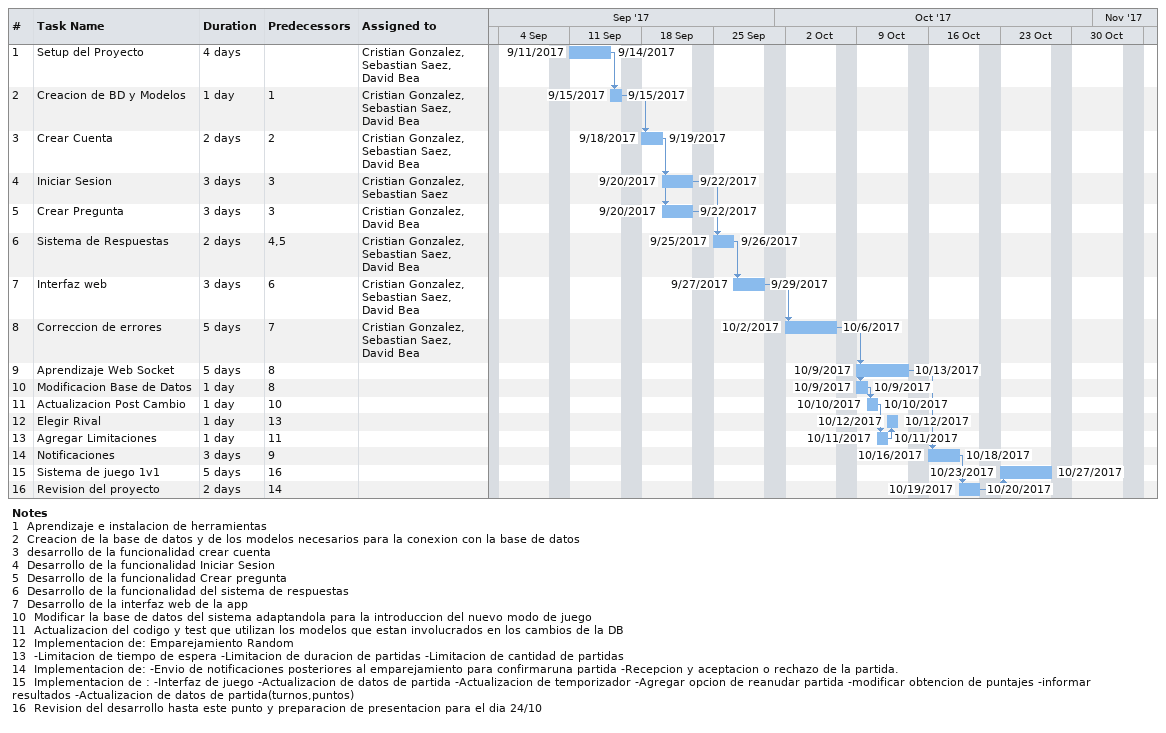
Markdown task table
| ID | Task | Duration | Start | Finish | Predecessors | Resources |
|---|---|---|---|---|---|---|
| 1 | Setup del Proyecto | 4d | 2017-09-11 | 2017-09-14 |  | Cristian Gonzalez, Sebastian Saez, David Bea |
| 2 | Creacion de BD y Modelos | 1d | 2017-09-15 | 2017-09-15 | 1 | Cristian Gonzalez, Sebastian Saez, David Bea |
| 3 | Crear Cuenta | 2d | 2017-09-18 | 2017-09-19 | 2 | Cristian Gonzalez, Sebastian Saez, David Bea |
| 4 | Iniciar Sesion | 3d | 2017-09-20 | 2017-09-22 | 3 | Cristian Gonzalez, Sebastian Saez |
| 5 | Crear Pregunta | 3d | 2017-09-20 | 2017-09-22 | 3 | Cristian Gonzalez, David Bea |
| 6 | Sistema de Respuestas | 2d | 2017-09-25 | 2017-09-26 | 4, 5 | Cristian Gonzalez, Sebastian Saez, David Bea |
| 7 | Interfaz web | 3d | 2017-09-27 | 2017-09-29 | 6 | Cristian Gonzalez, Sebastian Saez, David Bea |
| 8 | Correccion de errores | 5d | 2017-10-02 | 2017-10-06 | 7 | Cristian Gonzalez, Sebastian Saez, David Bea |
| 9 | Aprendizaje Web Socket | 5d | 2017-10-09 | 2017-10-13 | 8 |  |
| 10 | Modificacion Base de Datos | 1d | 2017-10-09 | 2017-10-09 | 8 |  |
| 11 | Actualizacion Post Cambio | 1d | 2017-10-10 | 2017-10-10 | 10 |  |
| 12 | Elegir Rival | 1d | 2017-10-12 | 2017-10-12 | 13 |  |
| 13 | Agregar Limitaciones | 1d | 2017-10-11 | 2017-10-11 | 11 |  |
| 14 | Notificaciones | 3d | 2017-10-16 | 2017-10-18 | 9 |  |
| 15 | Sistema de juego 1v1 | 5d | 2017-10-23 | 2017-10-27 | 16 |  |
| 16 | Revision del proyecto | 2d | 2017-10-19 | 2017-10-20 | 14 |  |

Notes
- 1: Aprendizaje e instalacion de herramientas
- 2: Creacion de la base de datos y de los modelos necesarios para la conexion con la base de datos
- 3: desarrollo de la funcionalidad crear cuenta
- 4: Desarrollo de la funcionalidad Iniciar Sesion
- 5: Desarrollo de la funcionalidad Crear pregunta
- 6: Desarrollo de la funcionalidad del sistema de respuestas
- 7: Desarrollo de la interfaz web de la app
- 10: Modificar la base de datos del sistema adaptandola para la introduccion del nuevo modo de juego
- 11: Actualizacion del codigo y test que utilizan los modelos que estan involucrados en los cambios de la DB
- 12: Implementacion de: Emparejamiento Random
- 13: -Limitacion de tiempo de espera -Limitacion de duracion de partidas -Limitacion de cantidad de partidas
- 14: Implementacion de: -Envio de notificaciones posteriores al emparejamiento para confirmaruna partida -Recepcion y aceptacion o rechazo de la partida.
- 15: Implementacion de : -Interfaz de juego -Actualizacion de datos de partida -Actualizacion de temporizador -Agregar opcion de reanudar partida -modificar obtencion de puntajes -informar resultados -Actualizacion de datos de partida(turnos,puntos)
- 16: Revision del desarrollo hasta este punto y preparacion de presentacion para el dia 24/10
